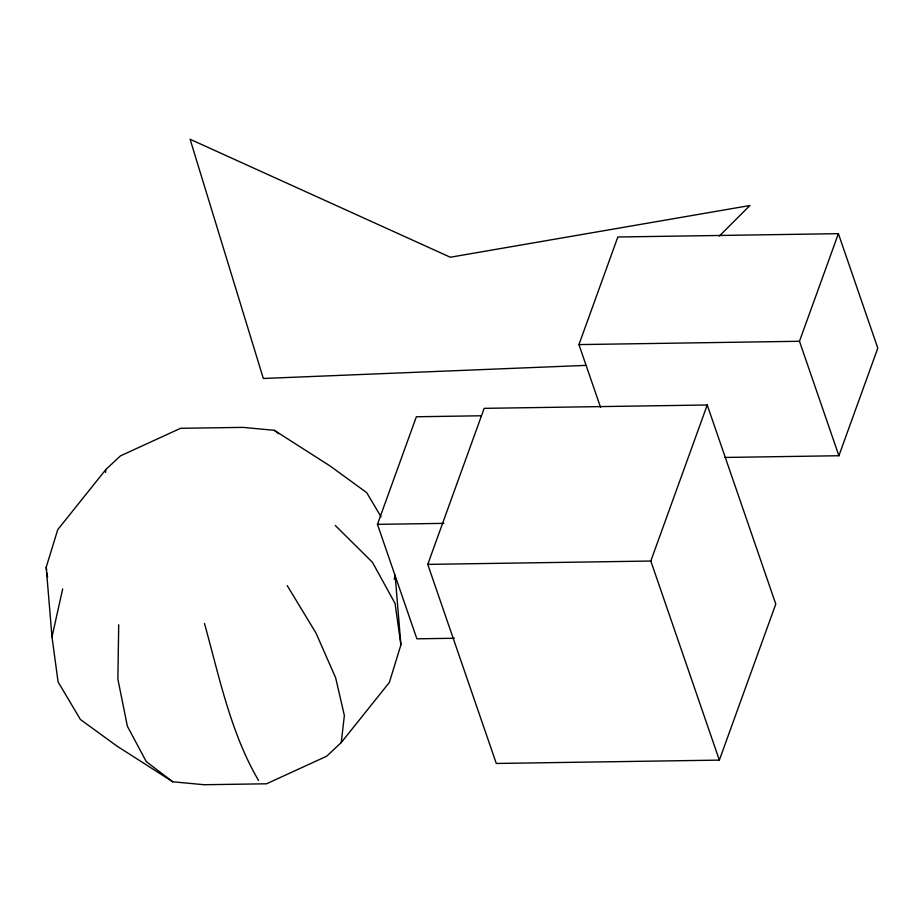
<?xml version="1.0" encoding="UTF-8"?>
<svg xmlns="http://www.w3.org/2000/svg" width="924" height="924" viewBox="0 0 924 924"><rect width="100%" height="100%" fill="white"/><g stroke="black" fill="none" stroke-linecap="round" stroke-linejoin="round"><path stroke-width="1.39" d="M118.711 624.797L117.868 679.094L127.373 726.241L146.292 761.63L172.765 781.785L204.216 784.73L266.528 783.795L326.634 756.236L341.256 742.549L389.351 682.455L400.901 644.871L395.114 575.155L394.19 579.279M105.509 472.407L105.833 469.554L120.455 455.878L180.561 428.309L242.873 427.373L274.324 430.33L330.376 466.181L366.689 492.631L381.081 516.851M341.256 742.549L344.363 715.511L335.643 677.754L315.95 632.975L287.202 585.573M172.765 781.785L116.724 745.934L80.4 719.484L58.096 681.924L51.987 636.948L62.67 588.946M51.987 636.948L46.2 567.244L57.75 529.648L105.833 469.554M454.354 638.253L416.874 638.819L377.454 524.358L416.366 416.759L481.231 415.777M427.754 564.391L484.164 408.35L707.23 404.989L775.779 604.077L719.357 760.117L496.303 763.467L427.754 564.391L650.808 561.03L707.23 404.989M600.519 407.276L578.944 344.594L617.844 236.994L838.391 233.668L877.8 348.14L838.9 455.74L725.017 457.449M838.9 455.74L799.479 341.279L838.391 233.668M719.346 236.036L749.895 205.521L450.3 257.23L190.101 139.27L263.328 378.482L585.689 365.384M578.944 344.594L799.479 341.279M377.454 524.358L443.763 523.365M274.324 430.33L278.736 433.691M335.297 525.479L372.476 562.335L395.079 603.476L400.901 644.871M258.535 780.491C230.423 732.362 219.277 676.668 204.481 623.504M650.808 561.03L719.357 760.117M46.2 567.244L46.604 570.096M46.997 572.949L47.598 577.234"/></g></svg>
